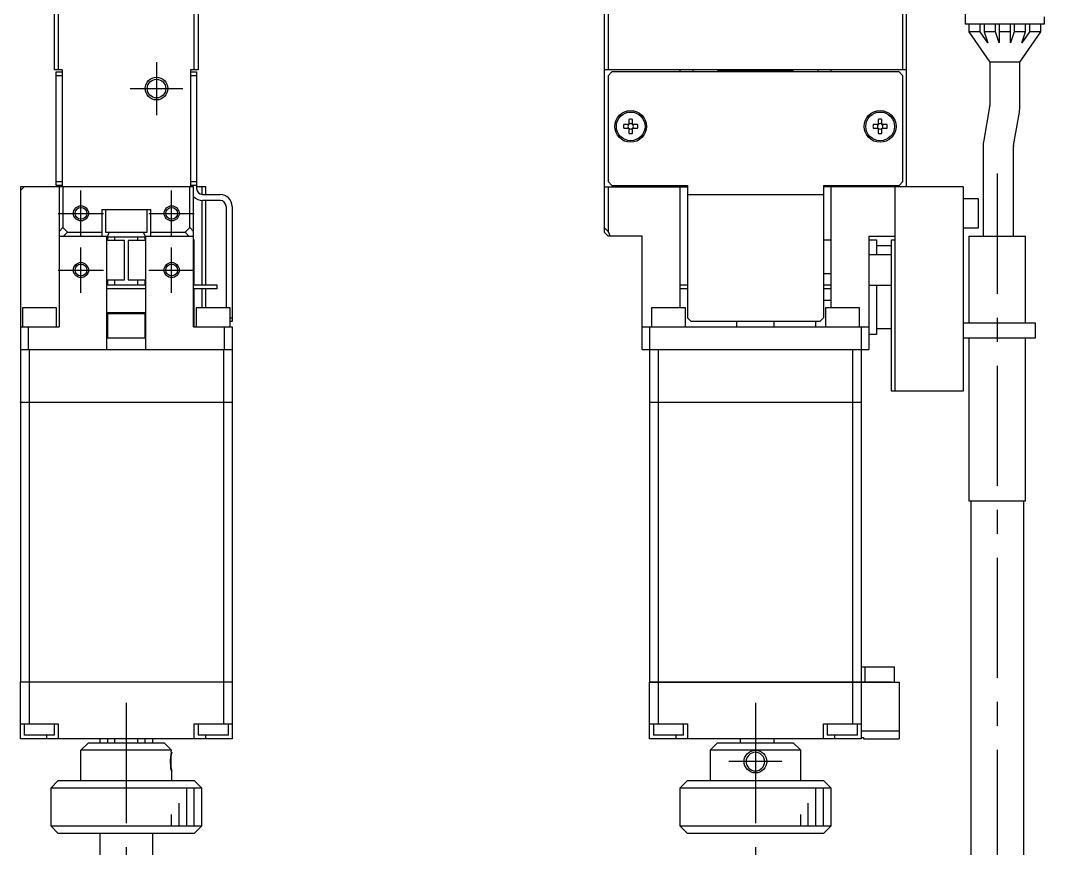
# Model space of a CAD drawing. Extents: x -2 to 723, y -8 to 429.
# Drawn here: x 27 to 162.5, y 142.3 to 251.8 of the extents above; entities that cross this region are included whole.
import ezdxf

# ---------------------------------------------------------------- set-up
doc = ezdxf.new("R2010")
doc.units = 0
doc.header["$LTSCALE"] = 0.5
doc.linetypes.add('CENTER', pattern=[50.8, 31.75, -6.35, 6.35, -6.35])
for name, color, linetype in [('MSM_CENTER', 1, 'CENTER'), ('MSM_CONTINUOUS', 7, 'CONTINUOUS'), ('MSM_NARROW', 5, 'CONTINUOUS')]:
    doc.layers.add(name, color=color, linetype=linetype)

msp = doc.modelspace()

# ---------------------------------------------------------------- linework, layer by layer
at = {"layer": 'MSM_CENTER'}
for p, q in [((45, 246.3), (45, 239.3)), ((41.5, 242.8), (48.5, 242.8)), ((156.23, 231.55), (156.23, 86.55)), ((35, 223.3), (35, 229.3)), ((47, 223.3), (47, 229.3)), ((32, 226.3), (38, 226.3)), ((44, 226.3), (50, 226.3)), ((35, 215.8), (35, 221.8)), ((47, 215.8), (47, 221.8)), ((32, 218.8), (38, 218.8)), ((44, 218.8), (50, 218.8)), ((41, 161.55), (41, 86.55)), ((124.23, 161.55), (124.23, 136.55)), ((127.73, 153.8), (120.73, 153.8))]:
    msp.add_line(p, q, dxfattribs=at)
at = {"layer": 'MSM_CONTINUOUS'}
for p, q in [((31.5, 245.3), (31.5, 258.8)), ((32, 258.8), (32, 245.3)), ((104.23, 258.8), (104.23, 223.8)), ((144.23, 229.8), (144.23, 258.8)), ((50, 245.3), (50, 258.19)), ((50.5, 258.3), (50.5, 245.3)), ((104.73, 257.69), (104.73, 245.3)), ((143.73, 245.3), (143.73, 257.69)), ((151.98, 253.3), (151.98, 251.3)), ((162.48, 251.3), (162.48, 252.3)), ((162.48, 251.3), (151.98, 251.3)), ((152.48, 251.3), (152.48, 250.3)), ((153.98, 250.3), (153.98, 251.3)), ((154.48, 251.3), (154.48, 250.3)), ((155.98, 250.3), (155.98, 251.3)), ((156.48, 251.3), (156.48, 248.85)), ((157.98, 248.85), (157.98, 251.3)), ((158.48, 251.3), (158.48, 250.3)), ((159.98, 250.3), (159.98, 251.3)), ((160.48, 251.3), (160.48, 250.3)), ((161.98, 250.3), (161.98, 251.3)), ((152.48, 250.3), (155.23, 246.3)), ((153.98, 250.3), (152.48, 250.3)), ((154.98, 248.85), (153.98, 250.3)), ((154.48, 250.3), (154.98, 248.85)), ((155.98, 250.3), (154.48, 250.3)), ((156.48, 248.85), (155.98, 250.3)), ((157.98, 250.3), (156.48, 250.3)), ((158.48, 250.3), (157.98, 248.85)), ((159.98, 250.3), (158.48, 250.3)), ((159.23, 246.3), (161.98, 250.3)), ((160.48, 250.3), (159.48, 248.85)), ((159.48, 248.85), (159.98, 250.3)), ((161.98, 250.3), (160.48, 250.3)), ((32.5, 245.3), (31.5, 245.3)), ((32.5, 245.3), (32.5, 229.8)), ((49.5, 245.3), (49.5, 229.8)), ((50.5, 245.3), (49.5, 245.3)), ((144.23, 245.3), (104.23, 245.3)), ((114.23, 245.3), (114.23, 245)), ((115.98, 245), (115.98, 245.3)), ((119.43, 245.3), (119.23, 245.1)), ((129.23, 245.1), (129.03, 245.3)), ((132.48, 245.3), (132.48, 245)), ((134.23, 245), (134.23, 245.3)), ((159.23, 246.3), (155.23, 246.3)), ((155.23, 246.3), (155.23, 240.57)), ((159.23, 240.57), (159.23, 246.3)), ((31.7, 245), (32.5, 245)), ((31.7, 230), (31.7, 245)), ((32.5, 244.5), (31.7, 244.5)), ((49.5, 245), (50.3, 245)), ((50.3, 244.5), (49.5, 244.5)), ((50.3, 245), (50.3, 229.6)), ((105.23, 245), (104.73, 244.5)), ((104.73, 244.5), (104.73, 230.5)), ((143.23, 245), (105.23, 245)), ((119.23, 245.1), (119.23, 245)), ((129.23, 245.1), (119.23, 245.1)), ((129.23, 245), (129.23, 245.1)), ((143.73, 244.5), (143.23, 245)), ((143.73, 230.5), (143.73, 244.5)), ((155.21, 240.39), (154.43, 235.99)), ((107.49, 238.72), (107.49, 238.04)), ((107.97, 238.04), (107.97, 238.72)), ((140.49, 238.72), (140.49, 238.04)), ((140.97, 238.04), (140.97, 238.72)), ((158.37, 235.29), (159.15, 239.7)), ((107.49, 238.04), (106.81, 238.04)), ((106.81, 237.56), (107.49, 237.56)), ((107.49, 237.56), (107.49, 236.88)), ((108.65, 238.04), (107.97, 238.04)), ((107.97, 236.88), (107.97, 237.56)), ((107.97, 237.56), (108.65, 237.56)), ((140.49, 238.04), (139.81, 238.04)), ((139.81, 237.56), (140.49, 237.56)), ((140.49, 237.56), (140.49, 236.88)), ((141.65, 238.04), (140.97, 238.04)), ((140.97, 237.56), (141.65, 237.56)), ((140.97, 236.88), (140.97, 237.56)), ((154.36, 235.12), (154.36, 223.3)), ((158.36, 223.3), (158.36, 235.12)), ((31.7, 230.5), (32.5, 230.5)), ((49.5, 230.5), (50.3, 230.5)), ((104.73, 230.5), (105.23, 230)), ((143.23, 230), (143.73, 230.5)), ((27, 229.3), (27.5, 229.8)), ((49.9, 229.8), (27, 229.8)), ((27, 229.8), (27, 201.35)), ((32.5, 230), (31.7, 230)), ((32.1, 229.8), (32.1, 211.3)), ((32.6, 229.8), (32.6, 224.42)), ((49.4, 224.42), (49.4, 229.8)), ((50.3, 230), (49.5, 230)), ((49.9, 211.3), (49.9, 229.8)), ((51.5, 229.8), (50.3, 229.8)), ((51, 229.8), (51, 228.81)), ((51.5, 228.8), (51.5, 229.8)), ((104.23, 229.8), (115.23, 229.8)), ((104.73, 229.8), (104.73, 223.92)), ((105.23, 230), (115.23, 230)), ((114.23, 230), (114.23, 213.8)), ((115.23, 230), (115.23, 212.5)), ((133.23, 230), (143.23, 230)), ((133.23, 230), (133.23, 212.5)), ((151.73, 229.8), (133.23, 229.8)), ((134.23, 213.8), (134.23, 230)), ((142.73, 202.8), (142.73, 229.8)), ((151.73, 229.8), (151.73, 202.8)), ((51, 228.01), (51, 216.8)), ((51.1, 228.8), (53.4, 228.8)), ((53.4, 228), (51.1, 228)), ((51.5, 216.8), (51.5, 228)), ((115.23, 228.8), (133.23, 228.8)), ((153.73, 228.2), (151.73, 228.2)), ((153.73, 224.4), (153.73, 228.2)), ((37.75, 226.8), (44.25, 226.8)), ((37.75, 226.8), (37.75, 223.3)), ((38.25, 226.8), (38.25, 223.8)), ((43.75, 223.8), (43.75, 226.8)), ((44.25, 223.3), (44.25, 226.8)), ((54.2, 227.2), (54.2, 213.8)), ((55, 227.2), (55, 212)), ((32.1, 223.92), (32.6, 224.42)), ((32.6, 224.42), (33.21, 223.8)), ((33.21, 223.8), (32.71, 223.3)), ((33.21, 223.8), (37.75, 223.8)), ((38.25, 223.8), (43.75, 223.8)), ((38.72, 223.8), (38.51, 223.3)), ((43.49, 223.3), (43.28, 223.8)), ((44.25, 223.8), (48.79, 223.8)), ((48.79, 223.8), (49.4, 224.42)), ((49.29, 223.3), (48.79, 223.8)), ((49.4, 224.42), (49.9, 223.92)), ((104.23, 224.42), (104.73, 223.92)), ((104.73, 223.3), (104.23, 223.8)), ((104.73, 223.92), (105.03, 223.3)), ((151.73, 224.4), (153.73, 224.4)), ((32.1, 223.3), (38.51, 223.3)), ((38.4, 223.3), (38.4, 208.3)), ((38.4, 223.2), (43.6, 223.2)), ((38.5, 222.8), (38.4, 222.8)), ((40.75, 222.7), (38.4, 222.7)), ((38.5, 223.2), (38.5, 222.7)), ((39.5, 222.7), (39.5, 223.2)), ((40.75, 217.5), (40.75, 222.7)), ((41.25, 222.7), (41.25, 217.5)), ((43.6, 222.7), (41.25, 222.7)), ((42.5, 223.2), (42.5, 222.7)), ((43.49, 223.3), (49.9, 223.3)), ((43.5, 222.7), (43.5, 223.2)), ((43.6, 222.8), (43.5, 222.8)), ((43.6, 208.3), (43.6, 223.3)), ((50, 222.8), (49.9, 222.8)), ((50, 216.8), (50, 222.8)), ((109.23, 223.3), (104.73, 223.3)), ((109.23, 208.3), (109.23, 223.3)), ((133.23, 222.8), (134.23, 222.8)), ((139.23, 223.3), (142.73, 223.3)), ((139.23, 223.3), (139.23, 208.3)), ((139.23, 222.8), (140.23, 222.8)), ((140.23, 222.8), (140.23, 220.8)), ((142.23, 202.8), (142.23, 222.8)), ((142.23, 222.8), (142.73, 222.8)), ((152.48, 223.3), (152.48, 211.8)), ((152.48, 223.3), (159.98, 223.3)), ((159.98, 211.8), (159.98, 223.3)), ((140.23, 222.05), (142.23, 222.05)), ((142.23, 220.8), (139.23, 220.8)), ((134.23, 218.3), (133.23, 218.3)), ((38.4, 217.5), (40.75, 217.5)), ((43.6, 216.8), (38.4, 216.8)), ((38.5, 217.5), (38.5, 216.8)), ((39.5, 216.8), (39.5, 217.5)), ((41.25, 217.5), (43.6, 217.5)), ((42.5, 217.5), (42.5, 216.8)), ((43.5, 216.8), (43.5, 217.5)), ((53, 216.8), (49.9, 216.8)), ((53, 216.3), (53, 216.8)), ((115.23, 216.8), (114.23, 216.8)), ((134.23, 216.8), (133.23, 216.8)), ((139.23, 216.8), (142.23, 216.8)), ((140.23, 216.8), (140.23, 210.3)), ((43.6, 216.3), (38.4, 216.3)), ((53, 216.3), (49.9, 216.3)), ((50, 211.3), (50, 216.3)), ((51, 216.3), (51, 213.8)), ((51.5, 213.8), (51.5, 216.3)), ((115.23, 216.3), (114.23, 216.3)), ((134.23, 216.3), (133.23, 216.3)), ((133.23, 214.8), (134.23, 214.8)), ((27.25, 213.8), (27.25, 211.3)), ((31.75, 213.8), (27.25, 213.8)), ((31.75, 211.3), (31.75, 213.8)), ((38.4, 213.2), (43.6, 213.2)), ((43.6, 213), (38.4, 213)), ((38.5, 213), (38.5, 209.8)), ((43.5, 209.8), (43.5, 213)), ((50.25, 213.8), (50.25, 211.3)), ((54.75, 213.8), (50.25, 213.8)), ((54.75, 211.3), (54.75, 213.8)), ((114.98, 213.8), (110.48, 213.8)), ((110.48, 213.8), (110.48, 211.3)), ((114.98, 211.3), (114.98, 213.8)), ((137.98, 213.8), (133.48, 213.8)), ((133.48, 213.8), (133.48, 211.3)), ((137.98, 211.3), (137.98, 213.8)), ((54.75, 212.5), (55, 212.5)), ((55, 212), (54.75, 212)), ((115.23, 212.5), (115.73, 212)), ((132.73, 212), (115.73, 212)), ((121.73, 212), (121.73, 211.3)), ((126.73, 211.3), (126.73, 212)), ((132.23, 211.3), (132.23, 212)), ((132.73, 212), (133.23, 212.5)), ((151.73, 211.8), (161.23, 211.8)), ((161.23, 211.8), (161.23, 209.8)), ((27, 211.3), (32.1, 211.3)), ((28, 211.3), (28, 208.3)), ((49.9, 211.3), (55, 211.3)), ((54, 208.3), (54, 211.3)), ((55, 211.3), (55, 201.35)), ((109.23, 211.3), (139.23, 211.3)), ((110.23, 211.3), (110.23, 201.35)), ((138.23, 211.3), (138.23, 201.35)), ((140.23, 210.3), (139.23, 210.3)), ((140.23, 211.05), (142.23, 211.05)), ((43.6, 209.8), (38.4, 209.8)), ((161.23, 209.8), (151.73, 209.8)), ((152.48, 209.8), (152.48, 188.3)), ((159.98, 188.3), (159.98, 209.8)), ((27, 208.3), (55, 208.3)), ((28.15, 208.3), (28.15, 201.35)), ((53.85, 208.3), (53.85, 201.35)), ((109.23, 208.3), (139.23, 208.3)), ((111.38, 208.3), (111.38, 201.35)), ((137.07, 208.3), (137.07, 201.35)), ((151.73, 202.8), (142.23, 202.8)), ((27, 201.35), (55, 201.35)), ((27, 201.3), (27, 164.35)), ((55, 201.3), (27, 201.3)), ((27.01, 201.3), (27.01, 201.35)), ((28.15, 201.3), (28.15, 164.35)), ((28.16, 201.3), (28.16, 201.35)), ((53.84, 201.3), (53.84, 201.35)), ((53.85, 201.3), (53.85, 164.35)), ((54.99, 201.3), (54.99, 201.35)), ((55, 201.3), (55, 164.35)), ((110.23, 201.35), (138.23, 201.35)), ((110.23, 201.3), (110.23, 164.35)), ((138.23, 201.3), (110.23, 201.3)), ((110.24, 201.3), (110.24, 201.35)), ((111.38, 201.3), (111.38, 164.35)), ((111.39, 201.3), (111.39, 201.35)), ((137.07, 201.3), (137.07, 201.35)), ((137.07, 201.3), (137.07, 164.35)), ((138.22, 201.3), (138.22, 201.35)), ((138.23, 201.3), (138.23, 164.35)), ((152.48, 188.3), (159.98, 188.3)), ((152.73, 188.3), (152.73, 140.3)), ((159.73, 140.3), (159.73, 188.3)), ((142.63, 166.3), (138.23, 166.3)), ((138.73, 164.35), (138.73, 166.3)), ((142.63, 164.3), (142.63, 166.3)), ((27, 164.35), (55, 164.35)), ((27, 156.8), (27, 164.3)), ((55, 164.3), (27, 164.3)), ((27.01, 164.3), (27.01, 164.35)), ((28.15, 164.3), (28.15, 158.8)), ((28.16, 164.3), (28.16, 164.35)), ((53.84, 164.3), (53.84, 164.35)), ((53.85, 164.3), (53.85, 158.8)), ((54.99, 164.3), (54.99, 164.35)), ((55, 164.3), (55, 156.8)), ((110.23, 164.35), (142.23, 164.35)), ((110.23, 164.3), (143.23, 164.3)), ((110.23, 156.8), (110.23, 164.3)), ((110.24, 164.3), (110.24, 164.35)), ((111.38, 164.3), (111.38, 158.8)), ((111.39, 164.3), (111.39, 164.35)), ((137.07, 164.3), (137.07, 164.35)), ((137.07, 164.3), (137.07, 158.8)), ((138.22, 164.3), (138.22, 164.35)), ((138.23, 164.3), (138.23, 156.8)), ((142.23, 164.35), (142.23, 164.3)), ((143.23, 164.3), (143.23, 157.85)), ((27, 158.8), (32, 158.8)), ((27.5, 158.8), (27.5, 157.3)), ((31.5, 157.3), (31.5, 158.8)), ((32, 158.8), (32, 156.8)), ((50, 156.8), (50, 158.8)), ((50, 158.8), (55, 158.8)), ((50.5, 158.8), (50.5, 157.3)), ((54.5, 157.3), (54.5, 158.8)), ((110.23, 158.8), (115.23, 158.8)), ((110.73, 158.8), (110.73, 157.3)), ((114.73, 157.3), (114.73, 158.8)), ((115.23, 158.8), (115.23, 156.8)), ((133.23, 156.8), (133.23, 158.8)), ((133.23, 158.8), (138.23, 158.8)), ((133.73, 158.8), (133.73, 157.3)), ((137.73, 157.3), (137.73, 158.8)), ((31.5, 157.3), (27.5, 157.3)), ((30.5, 156.8), (30.5, 157.3)), ((54.5, 157.3), (50.5, 157.3)), ((51.5, 156.8), (51.5, 157.3)), ((114.73, 157.3), (110.73, 157.3)), ((113.73, 156.8), (113.73, 157.3)), ((137.73, 157.3), (133.73, 157.3)), ((134.73, 156.8), (134.73, 157.3)), ((138.23, 157.85), (143.23, 157.85)), ((143.23, 157.8), (138.23, 157.8)), ((143.18, 157.8), (143.18, 157.85)), ((143.23, 157.8), (143.23, 156.8)), ((55, 156.8), (27, 156.8)), ((36, 156.3), (35, 155.3)), ((36, 156.3), (46, 156.3)), ((37.5, 156.8), (37.5, 156.3)), ((38.5, 156.8), (38.5, 156.3)), ((39.5, 156.3), (39.5, 156.8)), ((42.5, 156.8), (42.5, 156.3)), ((43.5, 156.3), (43.5, 156.8)), ((44.5, 156.3), (44.5, 156.8)), ((47, 155.3), (46, 156.3)), ((138.23, 156.8), (110.23, 156.8)), ((118.23, 155.3), (119.23, 156.3)), ((119.23, 156.3), (129.23, 156.3)), ((122.23, 156.8), (122.23, 156.3)), ((126.73, 156.3), (126.73, 156.8)), ((129.23, 156.3), (130.23, 155.3)), ((138.23, 157), (138.53, 157)), ((138.53, 157), (138.53, 156.8)), ((138.53, 156.8), (143.23, 156.8)), ((35, 151.3), (35, 155.3)), ((47, 155.3), (35, 155.3)), ((118.23, 155.3), (118.23, 151.3)), ((130.23, 155.3), (118.23, 155.3)), ((130.23, 151.3), (130.23, 155.3)), ((47, 152.3), (47, 151.3)), ((32, 151.3), (31, 150.3)), ((32, 151.3), (50, 151.3)), ((51, 150.3), (50, 151.3)), ((115.23, 151.3), (114.23, 150.3)), ((115.23, 151.3), (133.23, 151.3)), ((134.23, 150.3), (133.23, 151.3)), ((31, 150.3), (31, 145.3)), ((51, 150.3), (31, 150.3)), ((51, 145.3), (51, 150.3)), ((134.23, 150.3), (114.23, 150.3)), ((114.23, 150.3), (114.23, 145.3)), ((134.23, 145.3), (134.23, 150.3)), ((31, 145.3), (32, 144.3)), ((31, 145.3), (51, 145.3)), ((50, 144.3), (51, 145.3)), ((114.23, 145.3), (134.23, 145.3)), ((114.23, 145.3), (115.23, 144.3)), ((133.23, 144.3), (134.23, 145.3)), ((50, 144.3), (32, 144.3)), ((37.5, 144.3), (37.5, 140.3)), ((44.5, 140.3), (44.5, 144.3)), ((133.23, 144.3), (115.23, 144.3))]:
    msp.add_line(p, q, dxfattribs=at)
for centre, radius in [((45, 242.8), 1.23), ((107.73, 237.8), 2.1), ((140.73, 237.8), 2.1), ((107.73, 237.8), 1.9), ((140.73, 237.8), 1.9), ((35, 226.3), 0.783), ((47, 226.3), 0.783), ((35, 218.8), 0.783), ((47, 218.8), 0.783)]:
    msp.add_circle(centre, radius, dxfattribs=at)
at = {"layer": 'MSM_CONTINUOUS', "extrusion": (0, 0, -1)}
msp.add_circle((-124.23, 153.8), 1.23, dxfattribs=at)
at = {"layer": 'MSM_CONTINUOUS'}
for centre, radius, start, end in [((154.23, 240.57), 1, 350, 0), ((154.23, 240.57), 5, 350, 0), ((107.73, 237.8), 0.95, 75.3667, 104.6333), ((140.73, 237.8), 0.95, 75.3667, 104.6333), ((107.73, 237.8), 0.95, 165.3667, 194.6333), ((107.73, 237.8), 0.365, 138.8496, 221.1504), ((107.73, 237.8), 0.365, 48.8496, 131.1504), ((107.73, 237.8), 0.365, 228.8496, 311.1504), ((107.73, 237.8), 0.365, 318.8496, 41.1504), ((107.73, 237.8), 0.95, 345.3667, 14.6333), ((140.73, 237.8), 0.95, 165.3667, 194.6333), ((140.73, 237.8), 0.365, 138.8496, 221.1504), ((140.73, 237.8), 0.365, 48.8496, 131.1504), ((140.73, 237.8), 0.365, 228.8496, 311.1504), ((140.73, 237.8), 0.365, 318.8496, 41.1504), ((140.73, 237.8), 0.95, 345.3667, 14.6333), ((107.73, 237.8), 0.95, 255.3667, 284.6333), ((140.73, 237.8), 0.95, 255.3667, 284.6333), ((159.36, 235.12), 5, 170, 180), ((159.36, 235.12), 1, 170, 180), ((51.1, 229.6), 0.8, 180, 270), ((51.1, 229.6), 1.6, 221.4097, 270), ((53.4, 227.2), 1.6, 0, 90), ((53.4, 227.2), 0.8, 0, 90), ((52.87, 153.8), 6, 167.9756, 192.0244)]:
    msp.add_arc(centre, radius, start, end, dxfattribs=at)
at = {"layer": 'MSM_NARROW'}
for p, q in [((46.94, 155.07), (47, 155.3)), ((49, 145.3), (49, 150.3)), ((50, 145.3), (50, 150.3)), ((132.23, 145.3), (132.23, 150.3)), ((133.23, 145.3), (133.23, 150.3)), ((48, 145.3), (48, 148.3)), ((131.23, 145.3), (131.23, 148.3)), ((47, 145.3), (47, 146.8)), ((130.23, 145.3), (130.23, 146.8))]:
    msp.add_line(p, q, dxfattribs=at)
for centre, radius in [((45, 242.8), 1.5), ((35, 226.3), 1), ((47, 226.3), 1), ((35, 218.8), 1), ((47, 218.8), 1), ((124.23, 153.8), 1.5)]:
    msp.add_circle(centre, radius, dxfattribs=at)
msp.add_arc((52.79, 153.8), 5.98, 167.7879, 194.4982, dxfattribs=at)

doc.saveas('drawing.dxf')
